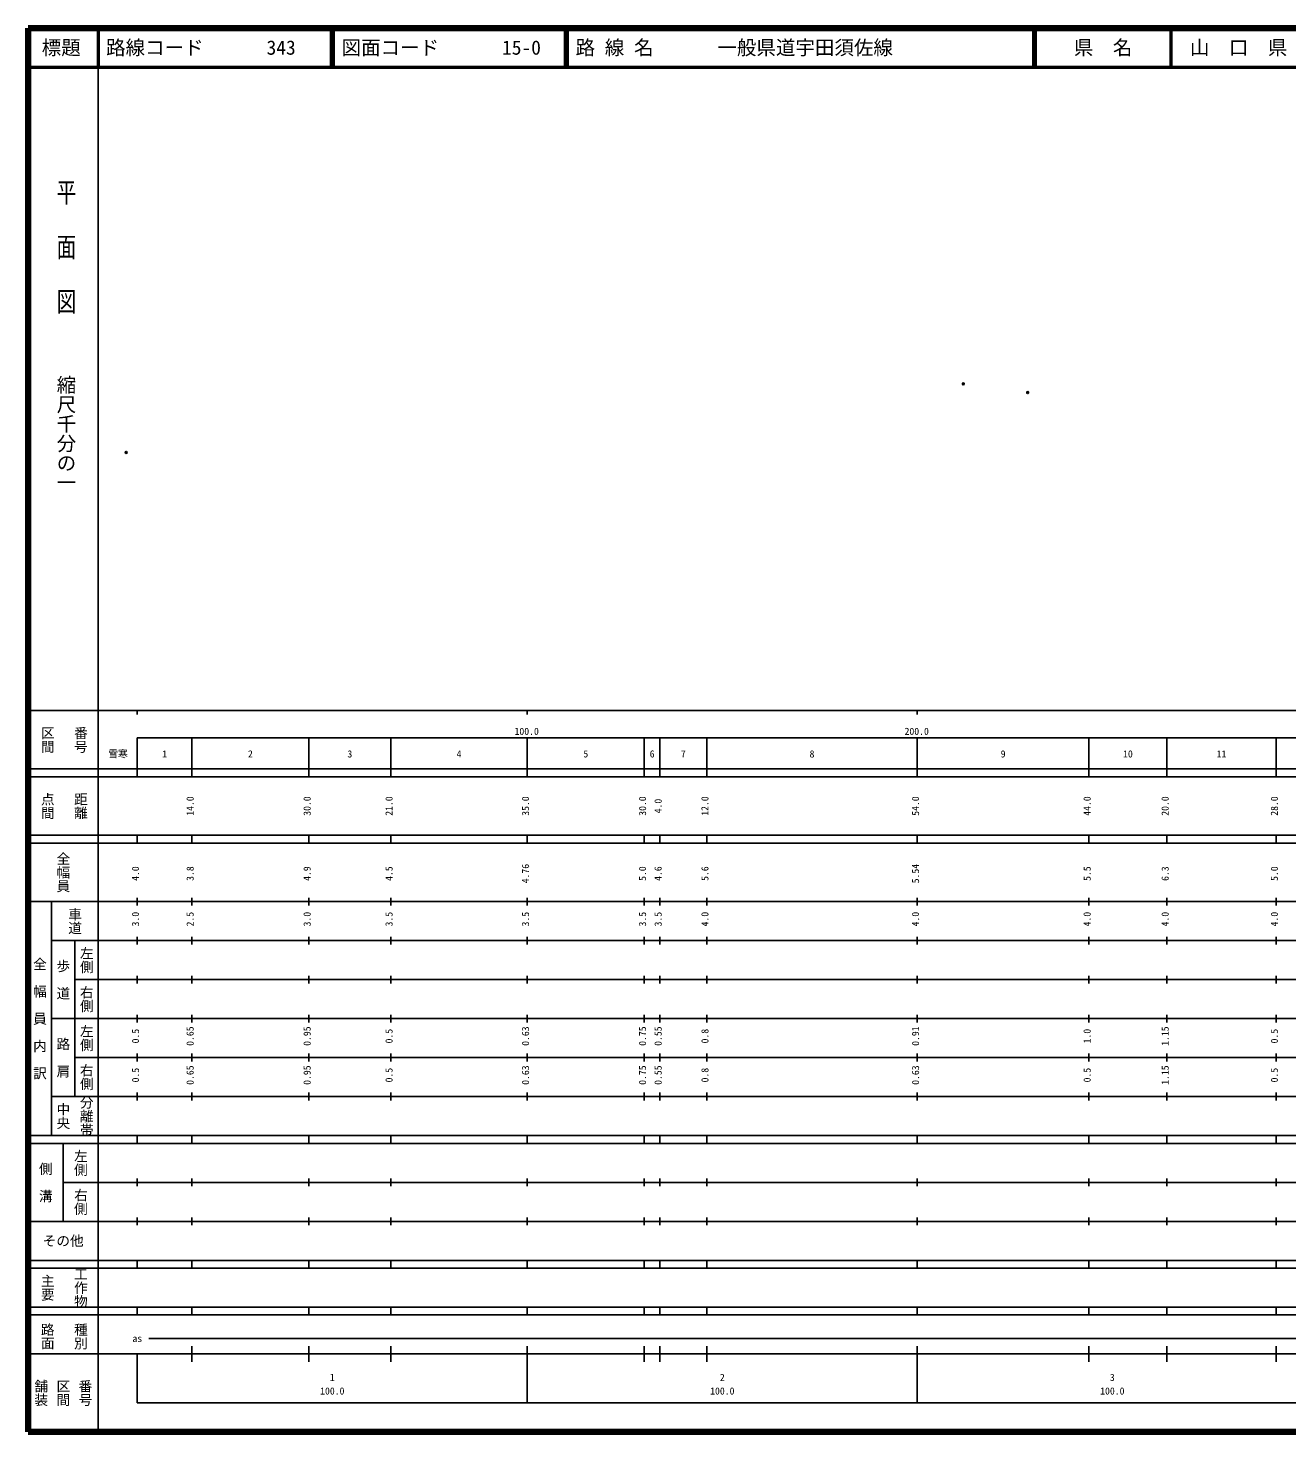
# Model space of a CAD drawing. Units: millimetres on the paper. Extents: x 40 to 680, y 20 to 380.
# Drawn here: x 40 to 362.8, y 20 to 380 of the extents above; entities that cross this region are included whole.
import ezdxf
from ezdxf.enums import TextEntityAlignment as Align

# ---------------------------------------------------------------- set-up
doc = ezdxf.new("R2010")
doc.units = ezdxf.units.MM
doc.header["$PDMODE"] = 32
doc.header["$PDSIZE"] = 0.5
doc.layers.add('M-OTRS', color=6, linetype='Continuous')
doc.layers.add('M-TTL-TXT', color=7, linetype='Continuous')
for name, color, linetype, lineweight in [('M-TTL', 2, 'Continuous', 140), ('M-TTL-BAND', 7, 'Continuous', 25), ('M-TTL-LINE', 7, 'Continuous', 50)]:
    doc.layers.add(name, color=color, linetype=linetype, lineweight=lineweight)
doc.styles.add('@ＭＳ ゴシック', font='')
doc.styles.add('ＭＳ ゴシック', font='')
doc.styles.get('@ＭＳ ゴシック').set_extended_font_data('@MS Gothic')
doc.styles.get('ＭＳ ゴシック').set_extended_font_data('MS Gothic')

msp = doc.modelspace()

# ---------------------------------------------------------------- linework, layer by layer
at = {"layer": 'M-OTRS'}
for p in [(279.797, 288.752), (296.299, 286.526), (65.159, 271.191)]:
    msp.add_point(p, dxfattribs=at)
at = {"layer": 'M-TTL'}
for p, q in [((40, 380), (40, 20)), ((680, 380), (40, 380)), ((40, 20), (680, 20))]:
    msp.add_line(p, q, dxfattribs=at)
at = {"layer": 'M-TTL-BAND'}
for p, q in [((58, 370), (58, 20)), ((40, 205), (579, 205)), ((68, 205), (68, 204)), ((168, 205), (168, 204)), ((268, 205), (268, 204)), ((68, 198), (579, 198)), ((68, 198), (68, 188)), ((82, 188), (82, 198)), ((112, 188), (112, 198)), ((133, 188), (133, 198)), ((168, 188), (168, 198)), ((198, 188), (198, 198)), ((202, 188), (202, 198)), ((214, 188), (214, 198)), ((268, 188), (268, 198)), ((312, 188), (312, 198)), ((332, 188), (332, 198)), ((360, 188), (360, 198)), ((40, 190), (579, 190)), ((40, 188), (579, 188)), ((40, 173), (579, 173)), ((68, 171), (68, 173)), ((82, 171), (82, 173)), ((112, 171), (112, 173)), ((133, 171), (133, 173)), ((168, 171), (168, 173)), ((198, 171), (198, 173)), ((202, 171), (202, 173)), ((214, 171), (214, 173)), ((268, 171), (268, 173)), ((312, 171), (312, 173)), ((332, 171), (332, 173)), ((360, 171), (360, 173)), ((40, 171), (579, 171)), ((40, 156), (579, 156)), ((46, 96), (46, 156)), ((68, 155), (68, 157)), ((82, 155), (82, 157)), ((112, 155), (112, 157)), ((133, 155), (133, 157)), ((168, 155), (168, 157)), ((198, 155), (198, 157)), ((202, 155), (202, 157)), ((214, 155), (214, 157)), ((268, 155), (268, 157)), ((312, 155), (312, 157)), ((332, 155), (332, 157)), ((360, 155), (360, 157)), ((46, 146), (579, 146)), ((52, 146), (52, 106)), ((68, 145), (68, 147)), ((82, 145), (82, 147)), ((112, 145), (112, 147)), ((133, 145), (133, 147)), ((168, 145), (168, 147)), ((198, 145), (198, 147)), ((202, 145), (202, 147)), ((214, 145), (214, 147)), ((268, 145), (268, 147)), ((312, 145), (312, 147)), ((332, 145), (332, 147)), ((360, 145), (360, 147)), ((68, 135), (68, 137)), ((82, 135), (82, 137)), ((112, 135), (112, 137)), ((133, 135), (133, 137)), ((168, 135), (168, 137)), ((198, 135), (198, 137)), ((202, 135), (202, 137)), ((214, 135), (214, 137)), ((268, 135), (268, 137)), ((312, 135), (312, 137)), ((332, 135), (332, 137)), ((360, 135), (360, 137)), ((52, 136), (579, 136)), ((46, 126), (579, 126)), ((68, 125), (68, 127)), ((82, 125), (82, 127)), ((112, 125), (112, 127)), ((133, 125), (133, 127)), ((168, 125), (168, 127)), ((198, 125), (198, 127)), ((202, 125), (202, 127)), ((214, 125), (214, 127)), ((268, 125), (268, 127)), ((312, 125), (312, 127)), ((332, 125), (332, 127)), ((360, 125), (360, 127)), ((52, 116), (579, 116)), ((68, 115), (68, 117)), ((82, 115), (82, 117)), ((112, 115), (112, 117)), ((133, 115), (133, 117)), ((168, 115), (168, 117)), ((198, 115), (198, 117)), ((202, 115), (202, 117)), ((214, 115), (214, 117)), ((268, 115), (268, 117)), ((312, 115), (312, 117)), ((332, 115), (332, 117)), ((360, 115), (360, 117)), ((46, 106), (579, 106)), ((68, 105), (68, 107)), ((82, 105), (82, 107)), ((112, 105), (112, 107)), ((133, 105), (133, 107)), ((168, 105), (168, 107)), ((198, 105), (198, 107)), ((202, 105), (202, 107)), ((214, 105), (214, 107)), ((268, 105), (268, 107)), ((312, 105), (312, 107)), ((332, 105), (332, 107)), ((360, 105), (360, 107)), ((40, 96), (579, 96)), ((40, 94), (579, 94)), ((49, 94), (49, 74)), ((68, 94), (68, 96)), ((82, 94), (82, 96)), ((112, 94), (112, 96)), ((133, 94), (133, 96)), ((168, 94), (168, 96)), ((198, 94), (198, 96)), ((202, 94), (202, 96)), ((214, 94), (214, 96)), ((268, 94), (268, 96)), ((312, 94), (312, 96)), ((332, 94), (332, 96)), ((360, 94), (360, 96)), ((49, 84), (579, 84)), ((68, 83), (68, 85)), ((82, 83), (82, 85)), ((112, 83), (112, 85)), ((133, 83), (133, 85)), ((168, 83), (168, 85)), ((198, 83), (198, 85)), ((202, 83), (202, 85)), ((214, 83), (214, 85)), ((268, 83), (268, 85)), ((312, 83), (312, 85)), ((332, 83), (332, 85)), ((360, 83), (360, 85)), ((40, 74), (579, 74)), ((68, 73), (68, 75)), ((82, 73), (82, 75)), ((112, 73), (112, 75)), ((133, 73), (133, 75)), ((168, 73), (168, 75)), ((198, 73), (198, 75)), ((202, 73), (202, 75)), ((214, 73), (214, 75)), ((268, 73), (268, 75)), ((312, 73), (312, 75)), ((332, 73), (332, 75)), ((360, 73), (360, 75)), ((40, 64), (579, 64)), ((40, 62), (579, 62)), ((68, 62), (68, 64)), ((82, 62), (82, 64)), ((112, 62), (112, 64)), ((133, 62), (133, 64)), ((168, 62), (168, 64)), ((198, 62), (198, 64)), ((202, 62), (202, 64)), ((214, 62), (214, 64)), ((268, 62), (268, 64)), ((312, 62), (312, 64)), ((332, 62), (332, 64)), ((360, 62), (360, 64)), ((40, 52), (579, 52)), ((68, 50), (68, 52)), ((82, 50), (82, 52)), ((112, 50), (112, 52)), ((133, 50), (133, 52)), ((168, 50), (168, 52)), ((198, 50), (198, 52)), ((202, 50), (202, 52)), ((214, 50), (214, 52)), ((268, 50), (268, 52)), ((312, 50), (312, 52)), ((332, 50), (332, 52)), ((360, 50), (360, 52)), ((40, 50), (579, 50)), ((71, 44), (565, 44)), ((40, 40), (579, 40)), ((68, 40), (68, 27.5)), ((82, 38), (82, 42)), ((112, 38), (112, 42)), ((133, 38), (133, 42)), ((168, 27.5), (168, 42)), ((198, 38), (198, 42)), ((202, 38), (202, 42)), ((214, 38), (214, 42)), ((268, 27.5), (268, 42)), ((312, 38), (312, 42)), ((332, 38), (332, 42)), ((360, 38), (360, 42)), ((68, 27.5), (579, 27.5))]:
    msp.add_line(p, q, dxfattribs=at)
at = {"layer": 'M-TTL-LINE'}
for p, q in [((58, 380), (58, 370)), ((117.75, 380), (117.75, 370)), ((118.25, 380), (118.25, 370)), ((177.75, 380), (177.75, 370)), ((178.25, 380), (178.25, 370)), ((297.75, 380), (297.75, 370)), ((298.25, 380), (298.25, 370)), ((333, 380), (333, 370)), ((40, 370), (680, 370))]:
    msp.add_line(p, q, dxfattribs=at)

# ---------------------------------------------------------------- texts
at = {"layer": 'M-TTL-BAND', "style": '@ＭＳ ゴシック', "width": 1.4}
msp.add_text('平  面  図', height=3.666, rotation=270, dxfattribs=at).set_placement((49.777, 306.475), align=Align.MIDDLE_RIGHT)
at = {"layer": 'M-TTL-BAND', "style": '@ＭＳ ゴシック'}
msp.add_text('縮尺千分の一', height=3.666, rotation=270, dxfattribs=at).set_placement((49.777, 261.03), align=Align.MIDDLE_RIGHT)
for s, p in [('区間', (45, 197.5)), ('番号', (53.5, 197.5)), ('点間', (45, 180.5)), ('距離', (53.5, 180.5)), ('全幅員', (49, 163.5)), ('車道', (52, 151)), ('左側', (55, 141)), ('全\u3000幅\u3000員\u3000内\u3000訳', (43, 126)), ('歩\u3000道', (49, 136)), ('右側', (55, 131)), ('左側', (55, 121)), ('路\u3000肩', (49, 116)), ('右側', (55, 111)), ('分離帯', (55, 101)), ('中央', (49, 101)), ('左側', (53.5, 89)), ('側\u3000溝', (44.5, 84)), ('右側', (53.5, 79)), ('工作物', (53.5, 57)), ('主要', (45, 57)), ('路面', (45, 44.5)), ('種別', (53.5, 44.5)), ('舗装', (43.333, 30)), ('区間', (49, 30)), ('番号', (54.667, 30))]:
    msp.add_text(s, height=2.566, rotation=270, dxfattribs=at).set_placement(p, align=Align.MIDDLE_CENTER)
at = {"layer": 'M-TTL-BAND', "style": 'ＭＳ ゴシック'}
for s, p in [('100.0', (167.844, 198.195)), ('200.0', (267.844, 198.195)), ('雪寒', (63.056, 192.405)), ('1', (75, 192.405)), ('2', (97, 192.405)), ('3', (122.5, 192.405)), ('4', (150.5, 192.405)), ('5', (183, 192.405)), ('6', (200, 192.405)), ('7', (208, 192.405)), ('8', (241, 192.405)), ('9', (290, 192.405)), ('10', (322, 192.405)), ('11', (346, 192.405)), ('as', (68, 42.5)), ('1', (118, 32.523)), ('2', (218, 32.523)), ('3', (318, 32.523)), ('100.0', (118, 29.033)), ('100.0', (218, 29.033)), ('100.0', (318, 29.033))]:
    msp.add_text(s, height=1.833, dxfattribs=at).set_placement(p, align=Align.BOTTOM_CENTER)
for s, p in [('14.0', (83, 180.5)), ('30.0', (113, 180.5)), ('21.0', (134, 180.5)), ('35.0', (169, 180.5)), ('30.0', (199, 180.5)), ('4.0', (203, 180.5)), ('12.0', (215, 180.5)), ('54.0', (269, 180.5)), ('44.0', (313, 180.5)), ('20.0', (333, 180.5)), ('28.0', (361, 180.5)), ('4.0', (69, 163.174)), ('3.8', (83, 163.174)), ('4.9', (113, 163.174)), ('4.5', (134, 163.174)), ('4.76', (169, 163.174)), ('5.0', (199, 163.174)), ('4.6', (203, 163.174)), ('5.6', (215, 163.174)), ('5.54', (269, 163.174)), ('5.5', (313, 163.174)), ('6.3', (333, 163.174)), ('5.0', (361, 163.174)), ('3.0', (69, 151.5)), ('2.5', (83, 151.5)), ('3.0', (113, 151.5)), ('3.5', (134, 151.5)), ('3.5', (169, 151.5)), ('3.5', (199, 151.5)), ('3.5', (203, 151.5)), ('4.0', (215, 151.5)), ('4.0', (269, 151.5)), ('4.0', (313, 151.5)), ('4.0', (333, 151.5)), ('4.0', (361, 151.5)), ('0.5', (69, 121.5)), ('0.65', (83, 121.5)), ('0.95', (113, 121.5)), ('0.5', (134, 121.5)), ('0.63', (169, 121.5)), ('0.75', (199, 121.5)), ('0.55', (203, 121.5)), ('0.8', (215, 121.5)), ('0.91', (269, 121.5)), ('1.0', (313, 121.5)), ('1.15', (333, 121.5)), ('0.5', (361, 121.5)), ('0.5', (69, 111.5)), ('0.65', (83, 111.5)), ('0.95', (113, 111.5)), ('0.5', (134, 111.5)), ('0.63', (169, 111.5)), ('0.75', (199, 111.5)), ('0.55', (203, 111.5)), ('0.8', (215, 111.5)), ('0.63', (269, 111.5)), ('0.5', (313, 111.5)), ('1.15', (333, 111.5)), ('0.5', (361, 111.5))]:
    msp.add_text(s, height=1.833, rotation=90, dxfattribs=at).set_placement(p, align=Align.BOTTOM_CENTER)
msp.add_text('その他', height=2.566, dxfattribs=at).set_placement((49, 69), align=Align.MIDDLE_CENTER)
at = {"layer": 'M-TTL-TXT', "style": 'ＭＳ ゴシック'}
for s, p in [('標題', (48.5, 375)), ('県\u3000名', (315.625, 375)), ('山\u3000口\u3000県', (350.375, 375))]:
    msp.add_text(s, height=3.666, dxfattribs=at).set_placement(p, align=Align.MIDDLE_CENTER)
for s, p in [('路線コード', (60, 375)), ('343', (101.142, 375)), ('図面コード', (120.38, 375)), ('15-0', (161.521, 375)), ('路 線 名', (180.38, 375)), ('一般県道宇田須佐線', (216.734, 375))]:
    msp.add_text(s, height=3.666, dxfattribs=at).set_placement(p, align=Align.MIDDLE_LEFT)

doc.saveas('drawing.dxf')
